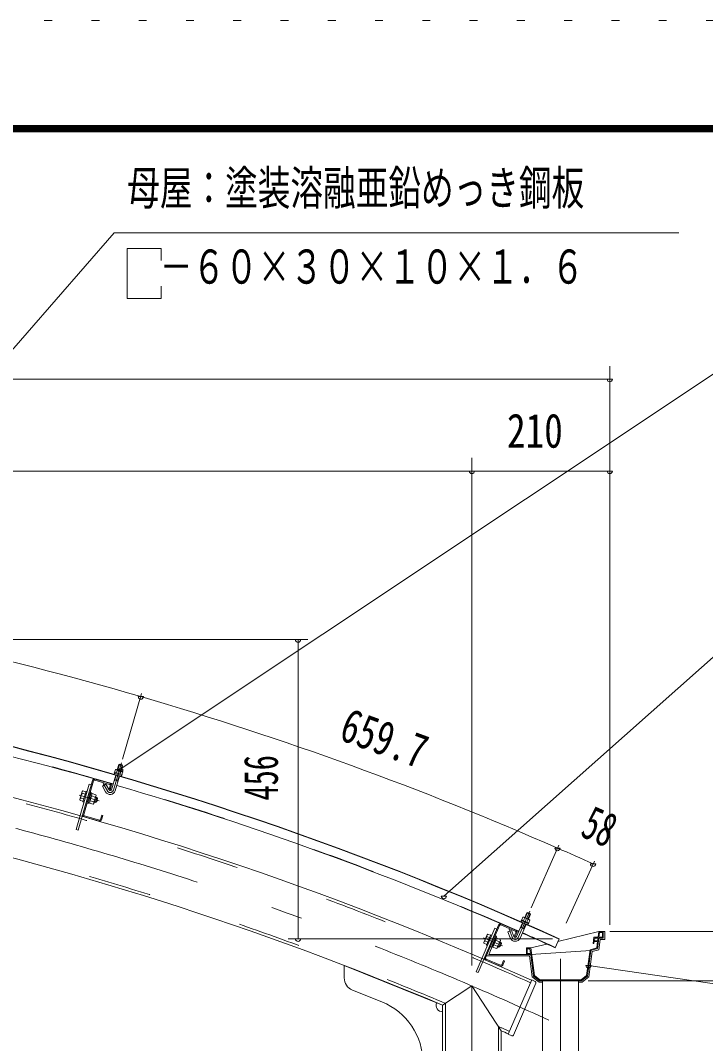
# Model space of a CAD drawing. Units: millimetres, scale not verified. Extents: x -25414 to 25419, y -10500 to 10500.
# Drawn here: x 18489 to 21098, y 6600 to 10500 of the extents above; entities that cross this region are included whole.
import ezdxf
from ezdxf.enums import TextEntityAlignment as Align

# ---------------------------------------------------------------- set-up
doc = ezdxf.new("R2010")
doc.units = ezdxf.units.MM
doc.header["$LTSCALE"] = 60
for name, pattern in [('USER2', [10, 4, -6]), ('USER3', [24, 12, -5, 2, -5]), ('USER4', [3, 0.5, -2.5])]:
    doc.linetypes.add(name, pattern=pattern)
for name, color, linetype, lineweight in [('0-6_2-02BOLD', 7, 'Continuous', 18), ('0-7_2-12HIDDEN', 3, 'USER2', 18), ('0-8_2-22CENTER', 3, 'USER3', 18), ('0-9_2-42THIN', 4, 'Continuous', 18), ('0-A_2-52DIM', 3, 'Continuous', 18), ('0-C_F-F1PAPER', 5, 'Continuous', 18), ('0-D_F-E_J_ADD', 5, 'USER4', 18)]:
    doc.layers.add(name, color=color, linetype=linetype, lineweight=lineweight)
doc.styles.add('ＭＳ ゴシック', font='')
doc.styles.get('ＭＳ ゴシック').set_extended_font_data('MS Gothic')

msp = doc.modelspace()

# ---------------------------------------------------------------- linework, layer by layer
at = {"layer": '0-6_2-02BOLD'}
for p, q in [((18853.17, 7645.31), (18876.68, 7638.43)), ((18857.73, 7643.98), (18863.45, 7663.53)), ((18866.55, 7665.23), (18863.45, 7663.53)), ((18877.84, 7659.32), (18863.45, 7663.53)), ((18876.15, 7662.42), (18866.55, 7665.23)), ((18872.12, 7639.77), (18877.84, 7659.32)), ((18877.84, 7659.32), (18876.15, 7662.42)), ((18771.49, 7604.61), (18828.23, 7588.43)), ((18772.59, 7608.45), (18829.33, 7592.28)), ((18835.54, 7568.09), (18851.69, 7623.34)), ((18846.42, 7634.26), (18845.37, 7630.66)), ((18845.37, 7630.66), (18875.36, 7621.89)), ((18846.51, 7630.33), (18845.39, 7626.49)), ((18845.39, 7626.49), (18873.09, 7618.38)), ((18846.52, 7605.65), (18860.92, 7601.44)), ((18849.93, 7563.89), (18866.09, 7619.13)), ((18857.64, 7642.69), (18854.49, 7631.9)), ((18871.5, 7638.63), (18868.35, 7627.85)), ((18874.22, 7622.22), (18873.09, 7618.38)), ((18878.42, 7636.61), (18875.27, 7625.82)), ((18876.68, 7638.43), (18878.42, 7636.61)), ((18750.35, 7588.8), (18701, 7415.7)), ((18762.71, 7602.96), (18708.69, 7413.5)), ((18766.55, 7601.86), (18729.81, 7472.99)), ((18758.04, 7586.61), (18750.35, 7588.8)), ((18814.34, 7589.02), (18801.19, 7581.82)), ((18813.19, 7559.89), (18801.19, 7581.82)), ((18826.35, 7567.1), (18814.34, 7589.02)), ((18830.98, 7583.49), (18826.32, 7567.14)), ((18826.32, 7567.14), (18830.17, 7566.05)), ((18834.83, 7582.39), (18830.17, 7566.05)), ((18718.67, 7536.08), (18730.22, 7532.79)), ((18723.82, 7554.13), (18735.37, 7550.84)), ((18723.89, 7560.73), (18726.39, 7563.15)), ((18726.39, 7563.15), (18737.94, 7559.86)), ((18738.62, 7562.25), (18726.97, 7521.38)), ((18738.62, 7562.25), (18742.47, 7561.15)), ((18756.84, 7534.96), (18750.66, 7531.52)), ((18762.18, 7553.71), (18751.49, 7516.21)), ((18752.03, 7536.33), (18758.21, 7539.77)), ((18757.86, 7556.77), (18754.01, 7557.86)), ((18757.37, 7555.08), (18762.18, 7553.71)), ((18773.37, 7540), (18759.41, 7543.98)), ((18775.93, 7549.03), (18761.98, 7553)), ((18780.01, 7538.75), (18774.53, 7519.52)), ((18780.01, 7538.75), (18775.21, 7540.12)), ((18776.78, 7545.65), (18775.93, 7549.03)), ((18779.16, 7522.09), (18782.59, 7534.12)), ((18780.01, 7538.75), (18782.59, 7534.12)), ((18726.97, 7521.38), (18730.82, 7520.28)), ((18746.68, 7517.58), (18751.49, 7516.21)), ((18768.22, 7521.96), (18754.26, 7525.94)), ((18774.53, 7519.52), (18769.72, 7520.89)), ((18779.16, 7522.09), (18774.53, 7519.52)), ((18731.47, 7464.2), (18788.21, 7448.03)), ((18732.56, 7468.05), (18789.3, 7451.87)), ((18798.9, 7470.97), (18794.25, 7454.63)), ((18802.75, 7469.88), (18798.09, 7453.53)), ((18798.9, 7470.97), (18802.75, 7469.88)), ((18701, 7415.7), (18708.69, 7413.5)), ((20409.2, 7080.49), (20417.38, 7099.15)), ((20420.67, 7100.43), (20417.38, 7099.15)), ((20431.12, 7093.12), (20417.38, 7099.15)), ((20429.83, 7096.41), (20420.67, 7100.43)), ((20377.43, 7008.09), (20400.56, 7060.8)), ((20396.32, 7068.4), (20394.71, 7064.73)), ((20394.71, 7064.73), (20421.15, 7053.13)), ((20396.73, 7072.31), (20395.23, 7068.87)), ((20395.23, 7068.87), (20423.84, 7056.32)), ((20408.95, 7079.22), (20404.44, 7068.93)), ((20404.85, 7082.4), (20427.28, 7072.56)), ((20422.16, 7073.42), (20417.65, 7063.13)), ((20422.93, 7074.46), (20431.12, 7093.12)), ((20428.78, 7070.52), (20424.26, 7060.23)), ((20427.28, 7072.56), (20428.78, 7070.52)), ((20431.12, 7093.12), (20429.83, 7096.41)), ((20309.69, 7052.02), (20231.78, 6871.08)), ((20313.36, 7050.44), (20260.37, 6927.36)), ((20302.96, 7036.4), (20295.62, 7039.57)), ((20318.62, 7052.53), (20372.81, 7029.2)), ((20320.2, 7056.2), (20374.39, 7032.87)), ((20354.23, 7002.82), (20345.13, 7026.11)), ((20378.57, 7022.36), (20371.85, 7006.74)), ((20391.17, 7002.07), (20414.29, 7054.77)), ((20393.15, 7043.92), (20406.89, 7037.89)), ((20422.75, 7056.8), (20421.15, 7053.13)), ((20691.52, 7027.43), (20535.83, 6989.93)), ((20691.91, 7005.68), (20694.36, 7024.18)), ((20704.77, 7024.18), (20694.36, 7024.18)), ((20704.77, 7005.68), (20704.77, 7024.18)), ((20708.02, 7002.43), (20708.02, 7027.43)), ((20265.77, 7015.13), (20253.31, 6986.2)), ((20253.31, 6986.2), (20253.72, 6982.74)), ((20253.72, 6982.74), (20264.75, 6977.99)), ((20257.43, 6991.36), (20268.46, 6986.61)), ((20264.85, 7008.59), (20275.88, 7003.84)), ((20302.03, 7009.59), (20272.04, 6939.93)), ((20280.57, 7014.74), (20284.25, 7013.16)), ((20302.84, 7003.25), (20287.42, 6967.43)), ((20295.13, 6985.34), (20288.56, 6982.72)), ((20290.54, 6987.32), (20297.11, 6989.93)), ((20298.94, 7006.83), (20295.27, 7008.42)), ((20296.75, 7011.86), (20302.03, 7009.59)), ((20298.25, 7005.23), (20302.84, 7003.25)), ((20312.17, 6988.22), (20298.84, 6993.96)), ((20315.88, 6996.84), (20302.55, 7002.57)), ((20318.61, 6986.12), (20310.7, 6967.75)), ((20318.61, 6986.12), (20314.01, 6988.1)), ((20315.62, 6969.71), (20320.57, 6981.19)), ((20316.28, 6993.38), (20315.88, 6996.84)), ((20318.61, 6986.12), (20320.57, 6981.19)), ((20540.36, 6999.94), (20524.91, 6965.78)), ((20672.83, 6981.68), (20669.55, 6981.68)), ((20673.82, 6989.18), (20672.83, 6981.68)), ((20686.44, 6989.18), (20673.82, 6989.18)), ((20675.58, 7002.43), (20674.25, 6992.43)), ((20688.2, 7002.43), (20675.58, 7002.43)), ((20696.51, 6996.68), (20691.34, 6957.79)), ((20691.91, 7005.68), (20704.77, 7005.68)), ((20713.76, 6996.68), (20696.51, 6996.68)), ((20282.83, 6969.41), (20287.42, 6967.43)), ((20304.75, 6970.98), (20291.42, 6976.72)), ((20310.7, 6967.75), (20306.1, 6969.73)), ((20315.62, 6969.71), (20310.7, 6967.75)), ((20415.52, 6964.93), (20432.02, 6964.93)), ((20415.52, 6964.93), (20415.52, 6939.93)), ((20418.77, 6961.68), (20429.17, 6961.68)), ((20418.77, 6943.18), (20418.77, 6961.68)), ((20431.63, 6943.18), (20418.77, 6943.18)), ((20431.63, 6943.18), (20429.17, 6961.68)), ((20493.77, 6979.8), (20432.02, 6964.93)), ((20432.02, 6964.93), (20446.07, 6859.18)), ((20432.06, 6939.93), (20661.06, 6955.63)), ((20666.26, 6951.07), (20653.4, 6854.34)), ((20691.34, 6957.79), (20666.26, 6951.07)), ((20260.88, 6918.43), (20315.07, 6895.1)), ((20262.46, 6922.1), (20316.65, 6898.77)), ((20427.02, 6934.18), (20263.31, 6934.18)), ((20432.06, 6939.93), (20272.04, 6939.93)), ((20328.63, 6916.48), (20321.91, 6900.87)), ((20432.06, 6939.93), (20443.02, 6857.43)), ((19721.64, 6897.98), (20096.64, 6746.38)), ((19721.64, 6897.98), (19721.64, 6850.8)), ((20435.57, 6842.73), (20346.62, 6636.06)), ((20451.96, 6830.23), (20366.97, 6632.74)), ((20435.57, 6842.73), (20449.35, 6836.8)), ((20443.02, 6857.43), (20465.52, 6839.93)), ((20446.07, 6859.18), (20466.63, 6843.18)), ((20476.77, 6834.18), (20463.54, 6834.18)), ((20476.77, 6839.93), (20476.77, 6109.93)), ((20614.27, 6839.93), (20614.27, 6109.93)), ((20627.49, 6834.18), (20614.27, 6834.18)), ((20653.4, 6854.34), (20627.49, 6834.18)), ((19752.9, 6804.45), (19865.34, 6758.99)), ((20096.64, 6746.38), (20096.64, 6109.93)), ((20319.39, 6649.48), (20319.39, 6109.93)), ((20346.62, 6636.06), (20360.4, 6630.13))]:
    msp.add_line(p, q, dxfattribs=at)
for points in [[(18853.17, 7645.31), (18850.72, 7644.71), (18847.56, 7633.93)], [(18846.42, 7634.26), (18876.42, 7625.49), (18875.36, 7621.89)], [(18723.89, 7560.73), (18715.25, 7530.44), (18716.1, 7527.06), (18727.65, 7523.77)], [(18757.86, 7556.77), (18746.2, 7515.89), (18742.36, 7516.99)], [(18776.78, 7545.65), (18768.15, 7515.36), (18765.65, 7512.94), (18751.69, 7516.91)], [(20396.73, 7072.31), (20425.35, 7059.75), (20423.84, 7056.32)], [(20404.85, 7082.4), (20402.34, 7082.12), (20397.82, 7071.83)], [(20295.62, 7039.57), (20224.44, 6874.24), (20231.78, 6871.08)], [(20368.2, 7008.28), (20359.11, 7031.56), (20345.13, 7026.11)], [(20374.9, 7023.94), (20368.18, 7008.33), (20371.85, 7006.74)], [(20713.76, 6996.68), (20713.76, 7027.43), (20691.52, 7027.43), (20688.63, 7005.68), (20672.74, 7005.68), (20669.55, 6981.68)], [(20280.57, 7014.74), (20263.77, 6975.71), (20267.44, 6974.12)], [(20265.77, 7015.13), (20268.56, 7017.21), (20279.59, 7012.46)], [(20298.94, 7006.83), (20282.14, 6967.8), (20278.46, 6969.38)], [(20316.28, 6993.38), (20303.83, 6964.45), (20301.04, 6962.37), (20287.71, 6968.1)], [(20708.02, 7002.43), (20691.47, 7002.43), (20686.15, 6962.35), (20661.06, 6955.63), (20648.02, 6857.43), (20625.52, 6839.93), (20465.52, 6839.93)], [(20686.44, 6989.18), (20683.21, 6964.93), (20658.13, 6958.21), (20644.97, 6859.18), (20624.4, 6843.18), (20466.63, 6843.18)], [(20688.19, 7002.43), (20686.87, 6992.43), (20674.25, 6992.43)], [(20328.63, 6916.48), (20332.3, 6914.89), (20325.59, 6899.28)], [(20427.02, 6934.18), (20437.63, 6854.34), (20463.54, 6834.18)], [(20319.39, 6649.48), (20208.02, 6819.93), (20096.64, 6746.38)]]:
    msp.add_lwpolyline(points, dxfattribs=at)
for centre, radius, start, end in [((15266.37, -4661.8), 12797.62, 65.66528, 89.30167), ((15266.37, -4661.8), 12798.88, 65.66528, 89.30167), ((15266.37, -4661.8), 12611.38, 65.80466, 88.854), ((15266.37, -4661.8), 12761.37, 73.73062, 81.04594), ((15266.37, -4661.8), 12388.63, 67.05199, 88.16655), ((18852.91, 7639.35), 5.79, 35.1655, 73.69695), ((18770.4, 7600.76), 8, 74.08865, 164.08865), ((18770.4, 7600.76), 4, 74.08865, 164.08865), ((18858.96, 7621.45), 21.27, 53.86781, 93.52827), ((18873.69, 7633.28), 5.79, 73.69695, 112.24318), ((18830.74, 7569.49), 5, 208.69695, 343.74908), ((18827.14, 7584.59), 4, 344.08865, 74.08865), ((18827.14, 7584.59), 8, 344.08865, 74.08865), ((15266.37, -4661.8), 12761.37, 66.34795, 73.66327), ((18722.63, 7530.08), 7.19, 123.36183, 164.08865), ((18744.72, 7538.41), 26.15, 143.06325, 185.11406), ((18730.34, 7557.14), 7.19, 164.08865, 204.81548), ((18747.31, 7537.67), 26.15, 323.06325, 5.11406), ((18769.41, 7546.01), 7.19, 303.36183, 344.08865), ((18830.74, 7569.49), 20, 208.69695, 343.72301), ((18761.69, 7518.94), 7.19, 344.08865, 24.81548), ((18733.66, 7471.9), 8, 164.08865, 254.08865), ((18733.66, 7471.9), 4, 164.08865, 254.08865), ((18790.4, 7455.72), 8, 254.08865, 344.08865), ((18790.4, 7455.72), 4, 254.08865, 344.08865), ((20403.82, 7076.52), 5.79, 27.78282, 66.31427), ((20407.52, 7057.99), 21.27, 46.48515, 86.1456), ((20423.65, 7067.83), 5.79, 66.31427, 104.8605), ((20317.03, 7048.85), 8, 66.70598, 156.70598), ((20317.03, 7048.85), 4, 66.70598, 156.70598), ((20371.23, 7025.52), 4, 336.70598, 66.70598), ((20371.23, 7025.52), 8, 336.70598, 66.70598), ((15266.37, -4661.8), 12761.37, 65.66528, 66.28061), ((20260.58, 6984.89), 7.19, 115.97916, 156.70598), ((20283.56, 6990.32), 26.15, 135.68057, 177.73138), ((20271.71, 7010.74), 7.19, 156.70598, 197.4328), ((20286.04, 6989.25), 26.15, 315.68057, 357.73138), ((20309.02, 6994.68), 7.19, 295.97916, 336.70598), ((20372.86, 7010.09), 20, 201.31427, 336.34033), ((20372.86, 7010.09), 5, 201.31427, 336.36641), ((20297.89, 6968.83), 7.19, 336.70598, 17.4328), ((20264.04, 6925.78), 8, 156.70598, 246.70598), ((20264.04, 6925.78), 4, 156.70598, 246.70598), ((20318.24, 6902.45), 8, 246.70598, 336.70598), ((20318.24, 6902.45), 4, 246.70598, 336.70598), ((19771.64, 6850.8), 50, 180, 247.98738), ((20447.37, 6832.21), 5, 336.71333, 66.71333), ((19771.64, 6527.21), 250, 0, 67.98738), ((20096.64, 6746.38), 25, 157.98738, 270), ((15266.37, -4661.8), 12388.63, 65.78831, 65.92853), ((20362.37, 6634.72), 5, 246.71333, 336.71333)]:
    msp.add_arc(centre, radius, start, end, dxfattribs=at)
at = {"layer": '0-7_2-12HIDDEN'}
for p, q in [((20107.14, 6753.33), (20107.14, 6109.93)), ((20308.89, 6665.66), (20308.89, 6109.93))]:
    msp.add_line(p, q, dxfattribs=at)
for radius, start, end in [(12600.87, 65.80389, 88.854), (12762.62, 73.73062, 81.04594), (12399.12, 67.01985, 88.21622), (12762.62, 66.34795, 73.66328), (12762.62, 65.66528, 66.28061), (12399.12, 65.78909, 66.00333)]:
    msp.add_arc((15266.37, -4661.8), radius, start, end, dxfattribs=at)
at = {"layer": '0-8_2-22CENTER'}
for p, q in [((18873.28, 7670.43), (18842.73, 7565.99)), ((18804.16, 7592), (18819.77, 7563.49)), ((18788.09, 7526.05), (18712.36, 7547.64)), ((20428.02, 7104.72), (20384.3, 7005.07)), ((20349.4, 7035.83), (20361.21, 7005.55)), ((20252.65, 7003.63), (20324.98, 6972.49)), ((20545.52, 6922.98), (20545.52, 1379.52)), ((20208.02, 6819.93), (20208.02, -1305.07))]:
    msp.add_line(p, q, dxfattribs=at)
for centre, radius, start, end in [((15266.37, -4661.8), 12500, 65.24121, 90), ((18830.74, 7569.49), 12.5, 208.69695, 343.69695), ((20372.86, 7010.09), 12.5, 201.31427, 336.31427)]:
    msp.add_arc(centre, radius, start, end, dxfattribs=at)
at = {"layer": '0-9_2-42THIN'}
for p, q in [((18859.65, 7643.42), (18865.93, 7664.89)), ((18870.2, 7640.33), (18876.49, 7661.8)), ((18845.55, 7602.33), (18848.44, 7605.09)), ((18848.44, 7605.09), (18853.61, 7622.78)), ((18774.52, 7537.72), (18781.74, 7535.66)), ((18770.41, 7523.29), (18777.62, 7521.23)), ((20411.03, 7079.69), (20420.02, 7100.17)), ((20421.1, 7075.27), (20430.09, 7095.76)), ((20405.06, 7038.7), (20412.46, 7055.58)), ((20405.5, 7034.72), (20405.06, 7038.7)), ((20313.02, 6985.8), (20319.91, 6982.83)), ((20307.09, 6972.02), (20313.98, 6969.06))]:
    msp.add_line(p, q, dxfattribs=at)
for points in [[(18859.94, 7598.11), (18859, 7602), (18864.17, 7619.69)], [(20391.76, 7040.75), (20394.98, 7043.12), (20402.39, 7059.99)]]:
    msp.add_lwpolyline(points, dxfattribs=at)
at = {"layer": '0-A_2-52DIM'}
for p, q in [((18845.36, 9689.93), (17210.72, 7814.39)), ((20995.36, 9689.93), (18845.36, 9689.93)), ((18895.36, 9631.37), (19024.14, 9631.37)), ((18895.36, 9439.93), (18895.36, 9631.37)), ((19024.14, 9631.37), (19024.14, 9584.56)), ((21258.02, 9239.93), (18869, 7645.67)), ((20733.02, 7052.43), (20733.02, 9182.46)), ((20733.02, 9132.47), (15283.02, 9132.47)), ((20743.02, 9132.46), (20723.02, 9132.46)), ((20208.02, 6898.52), (20208.02, 8832.46)), ((15283.02, 8782.47), (20733.02, 8782.47)), ((20218.02, 8782.47), (20198.02, 8782.47)), ((20743.02, 8782.47), (20723.02, 8782.47)), ((21258.02, 8189.93), (20101.34, 7162.5)), ((15403.77, 8140.12), (19583.36, 8140.12)), ((19555.86, 8140.12), (19535.86, 8140.12)), ((19545.86, 6999.94), (19545.86, 8140.12)), ((18950.42, 7934.18), (18877.39, 7684.49)), ((18957.12, 7922.88), (18937.12, 7922.88)), ((18879, 7645.67), (18859, 7645.67)), ((20433.9, 7118.14), (20538.41, 7356.38)), ((20543.68, 7345.59), (20523.68, 7345.59)), ((20674.2, 7295.89), (20567, 7058.85)), ((20679.35, 7285.16), (20659.35, 7285.16)), ((20111.34, 7162.5), (20091.34, 7162.5)), ((20733.02, 7027.43), (21945.52, 7027.43)), ((20515.36, 6999.94), (19508.37, 6999.94)), ((19555.86, 6999.94), (19535.86, 6999.94)), ((20661.74, 6898.16), (20641.74, 6898.16)), ((22308.02, 6655.5), (20651.74, 6898.16)), ((20650.52, 6839.93), (21945.52, 6839.93))]:
    msp.add_line(p, q, dxfattribs=at)
msp.add_lwpolyline([(18895.36, 9439.93), (19024.14, 9439.93), (19024.14, 9486.76)], dxfattribs=at)
for centre, radius, start, end in [((20733.02, 9132.46), 10, 180, 0), ((20208.02, 8782.47), 10, 180, 0), ((20733.02, 8782.47), 10, 180, 0), ((15266.35, -4661.88), 13111.99, 73.69698, 81.07959), ((19545.86, 8140.12), 10, 180, 0), ((18947.12, 7922.88), 10, 180, 0), ((15266.38, -4661.77), 13111.87, 66.31429, 73.69698), ((18869, 7645.67), 10, 180, 0), ((20533.68, 7345.59), 10, 180, 0), ((15265.69, -4663.35), 13113.59, 65.66539, 66.31429), ((20669.35, 7285.16), 10, 180, 0), ((20101.34, 7162.5), 10, 180, 0), ((19545.86, 6999.94), 10, 180, 0), ((20651.74, 6898.16), 10, 180, 0)]:
    msp.add_arc(centre, radius, start, end, dxfattribs=at)
at = {"layer": '0-C_F-F1PAPER'}
for p, q in [((-3780.57, 10100), (24919.43, 10100)), ((-3778.07, 10097.5), (24916.93, 10097.5)), ((-3775.57, 10095), (24914.43, 10095)), ((-3773.07, 10092.5), (24911.93, 10092.5)), ((-3770.57, 10090), (24909.43, 10090)), ((-3768.07, 10087.5), (24906.93, 10087.5)), ((-3765.57, 10085), (24904.43, 10085)), ((-3763.07, 10082.5), (24901.93, 10082.5)), ((-3760.57, 10080), (24899.43, 10080)), ((-3758.07, 10077.5), (24896.93, 10077.5)), ((-3755.57, 10075), (24894.43, 10075))]:
    msp.add_line(p, q, dxfattribs=at)
at = {"layer": '0-D_F-E_J_ADD'}
msp.add_line((-4280.57, 10500), (25419.43, 10500), dxfattribs=at)

# ---------------------------------------------------------------- texts
at = {"layer": '0-A_2-52DIM', "color": 7, "style": 'ＭＳ ゴシック'}
for s, width, p in [('母屋：塗装溶融亜鉛めっき鋼板', 0.7, (18895.36, 9757.7)), ('\u3000－６０×３０×１０×１．６', 0.7, (18895.36, 9457.7)), ('210', 0.8, (20341.61, 8832.46))]:
    msp.add_text(s, height=130.2, dxfattribs=dict(at, width=width)).set_placement(p, align=Align.BOTTOM_LEFT)
for s, rotation, width, p in [('659.7', 340.006, 0.75, (19683.36, 7723.84)), ('456', 90, 0.65, (19508.37, 7526.95)), ('58', 335.989, 0.65, (20600, 7357.33))]:
    msp.add_text(s, height=130.2, rotation=rotation, dxfattribs=dict(at, width=width)).set_placement(p, align=Align.BOTTOM_LEFT)

doc.saveas('drawing.dxf')
